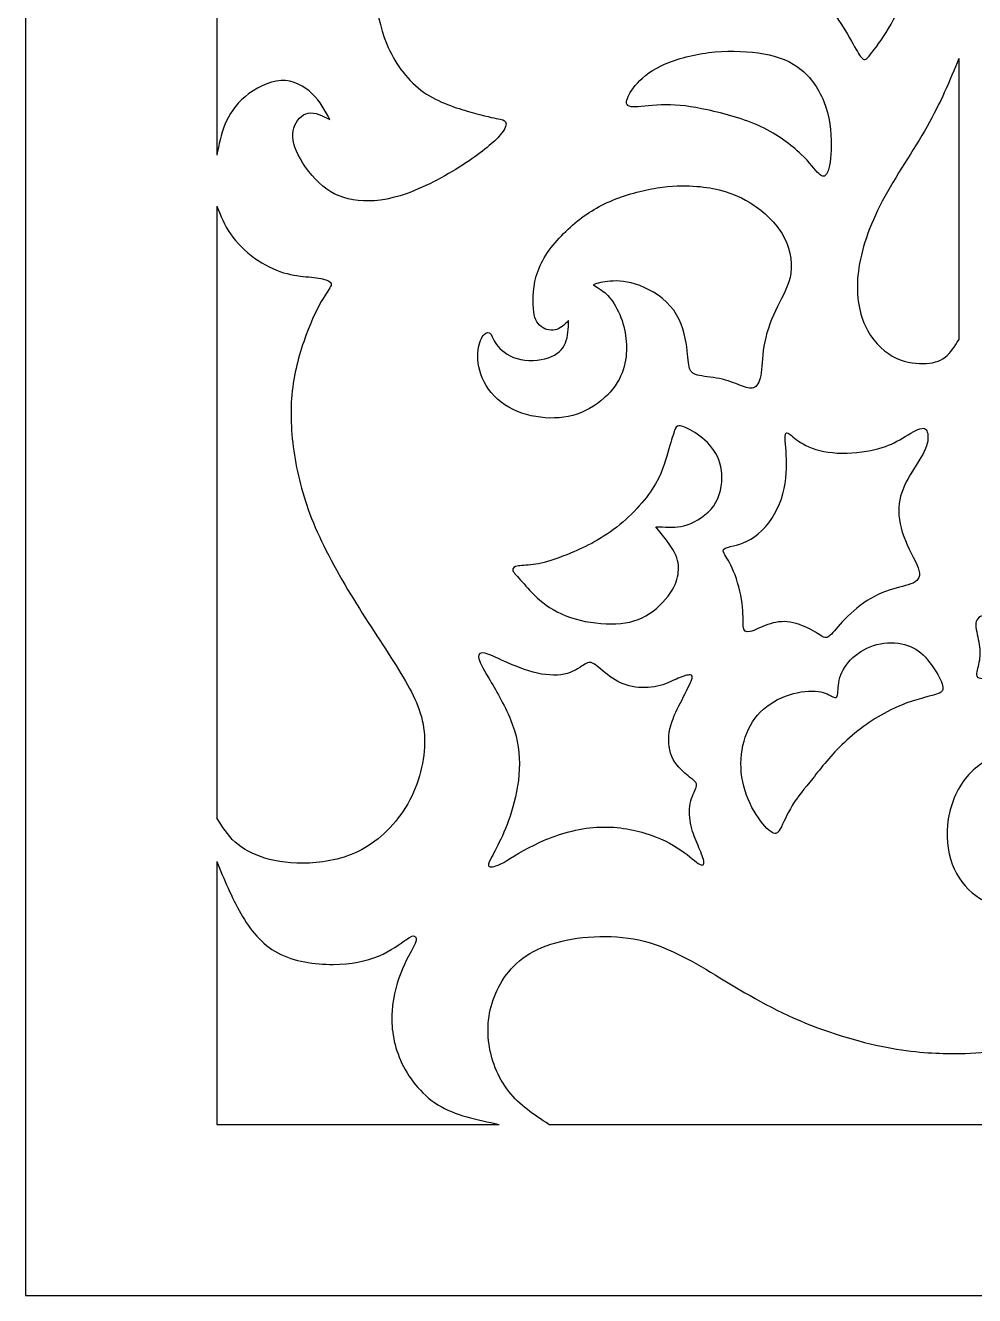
# Model space of a CAD drawing. Header units: millimetres. Extents: x 142 to 455, y 14 to 407.
# Drawn here: x 142.3 to 203.9, y 14.3 to 96.6 of the extents above; entities that cross this region are included whole.
import ezdxf

# ---------------------------------------------------------------- set-up
doc = ezdxf.new("R2010")
doc.units = ezdxf.units.MM
for name, color, linetype in [('Default', 7, 'Continuous'), ('DV1_Layer_1', 7, 'Continuous'), ('Layer_1', 7, 'Continuous')]:
    doc.layers.add(name, color=color, linetype=linetype)

# ---------------------------------------------------------------- blocks, each defined once
blk = doc.blocks.new('SE')
at = {"layer": 'DV1_Layer_1', "color": 7, "linetype": 'Continuous'}
for points, knots in [([(193.618, 98.438), (193.14, 98.837), (192.583, 99.266), (191.805, 99.587), (191.026, 99.908), (190.027, 100.123), (189.256, 100.23), (188.485, 100.337), (187.942, 100.337), (187.285, 100.494), (187.171, 100.651), (187.335, 100.915), (187.499, 101.179), (187.942, 101.551), (188.392, 101.986), (188.841, 102.422), (189.299, 102.922), (189.563, 103.5), (189.827, 104.078), (189.898, 104.735), (189.827, 105.278), (189.755, 105.82), (189.541, 106.249), (189.391, 106.556), (189.241, 106.863), (189.156, 107.049), (189.298, 107.227), (189.441, 107.405), (189.813, 107.577), (190.212, 107.862), (190.612, 108.148), (191.041, 108.548), (191.283, 108.962), (191.526, 109.376), (191.583, 109.805), (191.655, 110.618), (191.669, 111.004), (191.926, 111.311), (192.183, 111.618), (192.683, 111.847), (193.126, 111.982), (193.568, 112.118), (193.954, 112.161), (194.539, 111.918), (195.125, 111.675), (195.91, 111.147), (196.41, 110.661), (196.91, 110.176), (197.124, 109.733), (197.152, 109.476), (197.181, 109.219), (197.024, 109.148), (196.567, 109.076), (196.267, 109.076), (195.51, 108.905), (195.053, 108.734), (194.211, 108.148), (193.825, 107.734), (193.625, 107.22), (193.425, 106.706), (193.411, 106.092), (193.632, 105.635), (193.854, 105.178), (194.311, 104.878), (194.768, 104.578), (194.696, 105.149), (194.625, 105.72), (195.182, 106.52), (195.81, 106.749), (196.546, 106.627), (197.281, 106.506), (198.124, 106.035), (199.223, 104.707), (199.48, 103.85), (199.694, 101.594), (199.651, 100.194), (199.409, 99.073), (199.166, 97.952), (198.723, 97.109), (198.281, 96.381), (197.838, 95.653), (197.395, 95.039), (197.117, 94.703), (196.838, 94.368), (196.724, 94.311), (196.581, 94.432), (196.438, 94.553), (196.267, 94.853), (195.982, 95.36), (195.696, 95.867), (195.296, 96.581), (194.896, 97.124), (194.496, 97.666), (194.096, 98.038), (193.618, 98.438)], [0, 0, 0, 0, 0.028571, 0.028571, 0.028571, 0.057143, 0.057143, 0.057143, 0.085714, 0.085714, 0.114286, 0.114286, 0.114286, 0.142857, 0.142857, 0.142857, 0.171429, 0.171429, 0.171429, 0.2, 0.2, 0.2, 0.228571, 0.228571, 0.228571, 0.257143, 0.257143, 0.257143, 0.285714, 0.285714, 0.285714, 0.314286, 0.314286, 0.314286, 0.342857, 0.342857, 0.371429, 0.371429, 0.371429, 0.4, 0.4, 0.4, 0.428571, 0.428571, 0.428571, 0.457143, 0.457143, 0.457143, 0.485714, 0.485714, 0.485714, 0.514286, 0.514286, 0.542857, 0.542857, 0.571429, 0.571429, 0.6, 0.6, 0.6, 0.628571, 0.628571, 0.628571, 0.657143, 0.657143, 0.657143, 0.685714, 0.685714, 0.714286, 0.714286, 0.714286, 0.742857, 0.742857, 0.771429, 0.771429, 0.8, 0.8, 0.8, 0.828571, 0.828571, 0.828571, 0.857143, 0.857143, 0.857143, 0.885714, 0.885714, 0.885714, 0.914286, 0.914286, 0.914286, 0.942857, 0.942857, 0.942857, 1, 1, 1, 1]), ([(154.753, 105.563), (155.239, 104.607), (155.725, 103.65), (157.154, 101.908), (158.097, 101.122), (159.032, 100.601), (159.967, 100.08), (160.896, 99.823), (161.717, 99.723), (162.538, 99.623), (163.252, 99.68), (163.73, 99.708), (164.208, 99.737), (164.451, 99.737), (164.78, 99.437), (164.865, 99.137), (164.994, 98.402), (165.122, 97.667), (165.294, 96.495), (165.765, 95.36), (166.236, 94.225), (167.007, 93.125), (168.935, 91.655), (170.092, 91.283), (170.977, 91.026), (171.862, 90.769), (172.477, 90.626), (172.862, 90.548), (173.248, 90.469), (173.405, 90.455), (173.469, 90.32), (173.533, 90.184), (173.505, 89.927), (173.119, 89.477), (172.734, 89.027), (171.991, 88.385), (170.892, 87.663), (169.792, 86.942), (168.335, 86.142), (167.086, 85.693), (165.836, 85.243), (164.794, 85.143), (163.909, 85.236), (163.023, 85.328), (162.295, 85.614), (160.967, 86.699), (160.367, 87.499), (160.024, 88.185), (159.682, 88.87), (159.596, 89.441), (159.881, 90.412), (160.253, 90.812), (160.681, 90.891), (161.11, 90.969), (161.595, 90.726), (162.081, 90.484), (161.767, 91.069), (161.452, 91.655), (160.938, 92.147), (160.424, 92.64), (159.71, 93.04), (158.911, 93.004), (158.111, 92.968), (157.225, 92.497), (156.583, 91.955), (155.94, 91.412), (155.54, 90.798), (155.276, 90.155), (155.011, 89.513), (154.882, 88.841), (154.753, 88.17)], [0, 0, 0, 0, 0.038462, 0.038462, 0.076923, 0.076923, 0.076923, 0.115385, 0.115385, 0.115385, 0.153846, 0.153846, 0.153846, 0.192308, 0.192308, 0.230769, 0.230769, 0.230769, 0.269231, 0.269231, 0.269231, 0.307692, 0.307692, 0.346154, 0.346154, 0.346154, 0.384615, 0.384615, 0.384615, 0.423077, 0.423077, 0.423077, 0.461538, 0.461538, 0.461538, 0.5, 0.5, 0.5, 0.538462, 0.538462, 0.538462, 0.576923, 0.576923, 0.576923, 0.615385, 0.615385, 0.653846, 0.653846, 0.653846, 0.692308, 0.692308, 0.730769, 0.730769, 0.730769, 0.769231, 0.769231, 0.769231, 0.807692, 0.807692, 0.807692, 0.846154, 0.846154, 0.846154, 0.884615, 0.884615, 0.884615, 0.923077, 0.923077, 0.923077, 1, 1, 1, 1]), ([(186.557, 91.098), (187.628, 90.869), (188.927, 90.527), (190.019, 90.012), (191.112, 89.498), (191.997, 88.813), (192.597, 88.242), (193.197, 87.671), (193.511, 87.213), (193.754, 86.978), (193.997, 86.742), (194.168, 86.728), (194.311, 87.035), (194.453, 87.342), (194.568, 87.971), (194.568, 89.655), (194.453, 90.712), (194.089, 91.64), (193.725, 92.568), (193.111, 93.368), (192.383, 93.889), (191.655, 94.411), (190.812, 94.654), (188.856, 94.925), (187.742, 94.953), (186.621, 94.811), (185.5, 94.668), (184.372, 94.353), (183.551, 93.961), (182.73, 93.568), (182.216, 93.097), (181.866, 92.676), (181.516, 92.255), (181.33, 91.883), (181.287, 91.398), (181.43, 91.283), (182.315, 91.298), (183.058, 91.426), (183.85, 91.433), (184.643, 91.441), (185.486, 91.326), (186.557, 91.098)], [0, 0, 0, 0, 0.0625, 0.0625, 0.0625, 0.125, 0.125, 0.125, 0.1875, 0.1875, 0.1875, 0.25, 0.25, 0.25, 0.3125, 0.3125, 0.375, 0.375, 0.375, 0.4375, 0.4375, 0.4375, 0.5, 0.5, 0.5625, 0.5625, 0.5625, 0.625, 0.625, 0.625, 0.6875, 0.6875, 0.6875, 0.75, 0.75, 0.8125, 0.8125, 0.875, 0.875, 0.875, 1, 1, 1, 1]), ([(202.834, 94.425), (202.244, 92.997), (201.655, 91.569), (200.775, 90.02), (199.894, 88.47), (198.723, 86.799), (197.874, 85.186), (197.024, 83.572), (196.495, 82.016), (196.324, 80.638), (196.153, 79.26), (196.339, 78.06), (196.76, 77.132), (197.181, 76.204), (197.838, 75.547), (198.523, 75.161), (199.209, 74.776), (199.923, 74.661), (201.108, 74.676), (201.579, 74.804), (201.945, 75.083), (202.312, 75.361), (202.573, 75.79), (202.834, 76.218)], [0, 0, 0, 0, 0.111111, 0.111111, 0.111111, 0.222222, 0.222222, 0.222222, 0.333333, 0.333333, 0.333333, 0.444444, 0.444444, 0.444444, 0.555556, 0.555556, 0.555556, 0.666667, 0.666667, 0.777778, 0.777778, 0.777778, 1, 1, 1, 1]), ([(185.629, 86.164), (185, 86.2), (184.229, 86.2), (183.28, 86.05), (182.33, 85.9), (181.202, 85.6), (180.231, 85.179), (179.26, 84.758), (178.446, 84.215), (177.66, 83.508), (176.875, 82.801), (176.118, 81.93), (175.29, 80.102), (175.218, 79.145), (175.247, 78.474), (175.275, 77.803), (175.404, 77.417), (175.668, 77.16), (175.932, 76.903), (176.332, 76.775), (176.668, 76.846), (177.003, 76.918), (177.275, 77.189), (177.546, 77.46), (177.532, 76.946), (177.517, 76.432), (177.339, 76.004), (177.16, 75.575), (176.475, 74.89), (174.847, 74.804), (173.576, 75.175), (173.119, 75.59), (172.876, 75.911), (172.634, 76.232), (172.605, 76.461), (172.405, 76.703), (172.234, 76.718), (172.07, 76.554), (171.905, 76.389), (171.748, 76.047), (171.691, 75.547), (171.634, 75.047), (171.677, 74.39), (171.955, 73.74), (172.234, 73.091), (172.748, 72.448), (173.419, 71.998), (174.09, 71.548), (174.919, 71.291), (175.732, 71.191), (176.546, 71.091), (177.346, 71.149), (178.096, 71.405), (178.845, 71.663), (179.545, 72.12), (180.059, 72.634), (180.573, 73.148), (180.902, 73.719), (181.087, 74.276), (181.273, 74.833), (181.316, 75.376), (181.273, 76.432), (181.187, 76.946), (181.009, 77.46), (180.83, 77.974), (180.559, 78.488), (180.286, 78.843), (180.014, 79.197), (179.739, 79.391), (179.547, 79.52), (179.354, 79.648), (179.242, 79.711), (179.131, 79.774), (179.445, 79.874), (179.759, 79.974), (180.245, 80.009), (180.73, 80.045), (181.387, 80.016), (182.158, 79.724), (182.929, 79.431), (183.815, 78.874), (184.9, 77.375), (185.1, 76.432), (185.3, 75.061), (185.3, 74.633), (185.471, 74.09), (185.643, 73.976), (186.414, 73.819), (187.014, 73.776), (188.042, 73.533), (188.47, 73.333), (188.813, 73.205), (189.156, 73.076), (189.413, 73.019), (189.612, 73.14), (189.812, 73.262), (189.955, 73.562), (190.027, 74.076), (190.098, 74.59), (190.098, 75.318), (190.255, 76.082), (190.412, 76.846), (190.726, 77.646), (191.44, 79.088), (191.84, 79.731), (191.947, 80.53), (192.055, 81.33), (191.869, 82.287), (190.855, 83.943), (190.027, 84.643), (189.284, 85.1), (188.542, 85.557), (187.885, 85.771), (187.313, 85.914), (186.742, 86.057), (186.257, 86.128), (185.629, 86.164)], [0, 0, 0, 0, 0.022727, 0.022727, 0.022727, 0.045455, 0.045455, 0.045455, 0.068182, 0.068182, 0.068182, 0.090909, 0.090909, 0.113636, 0.113636, 0.113636, 0.136364, 0.136364, 0.136364, 0.159091, 0.159091, 0.159091, 0.181818, 0.181818, 0.181818, 0.204545, 0.204545, 0.204545, 0.227273, 0.25, 0.25, 0.272727, 0.272727, 0.272727, 0.295455, 0.295455, 0.318182, 0.318182, 0.318182, 0.340909, 0.340909, 0.340909, 0.363636, 0.363636, 0.363636, 0.386364, 0.386364, 0.386364, 0.409091, 0.409091, 0.409091, 0.431818, 0.431818, 0.431818, 0.454545, 0.454545, 0.454545, 0.477273, 0.477273, 0.477273, 0.5, 0.5, 0.522727, 0.522727, 0.522727, 0.545455, 0.545455, 0.545455, 0.568182, 0.568182, 0.568182, 0.590909, 0.590909, 0.590909, 0.613636, 0.613636, 0.613636, 0.636364, 0.636364, 0.636364, 0.659091, 0.659091, 0.681818, 0.681818, 0.704545, 0.704545, 0.727273, 0.727273, 0.75, 0.75, 0.772727, 0.772727, 0.772727, 0.795455, 0.795455, 0.795455, 0.818182, 0.818182, 0.818182, 0.840909, 0.840909, 0.840909, 0.863636, 0.863636, 0.886364, 0.886364, 0.886364, 0.909091, 0.909091, 0.931818, 0.931818, 0.931818, 0.954545, 0.954545, 0.954545, 1, 1, 1, 1]), ([(154.753, 84.872), (154.996, 84.258), (155.24, 83.643), (155.64, 83.065), (156.04, 82.487), (156.597, 81.944), (157.204, 81.509), (157.811, 81.073), (158.468, 80.745), (159.075, 80.559), (159.682, 80.373), (160.239, 80.331), (160.71, 80.281), (161.181, 80.231), (161.567, 80.173), (162.081, 80.016), (162.209, 79.916), (162.095, 79.545), (161.852, 79.274), (161.181, 78.089), (160.753, 77.175), (160.382, 76.089), (160.01, 75.004), (159.696, 73.747), (159.596, 72.405), (159.496, 71.063), (159.61, 69.635), (160.139, 66.779), (160.553, 65.351), (161.26, 63.766), (161.966, 62.181), (162.966, 60.438), (163.987, 58.811), (165.008, 57.183), (166.051, 55.669), (166.829, 54.355), (167.607, 53.042), (168.635, 50.814), (167.95, 47.729), (167.257, 46.409), (166.565, 45.088), (165.522, 43.988), (163.18, 42.631), (161.881, 42.374), (160.753, 42.317), (159.625, 42.26), (158.668, 42.403), (157.868, 42.646), (157.068, 42.888), (156.426, 43.231), (155.933, 43.681), (155.44, 44.131), (155.096, 44.688), (154.753, 45.245)], [0, 0, 0, 0, 0.047619, 0.047619, 0.047619, 0.095238, 0.095238, 0.095238, 0.142857, 0.142857, 0.142857, 0.190476, 0.190476, 0.190476, 0.238095, 0.238095, 0.285714, 0.285714, 0.333333, 0.333333, 0.380952, 0.380952, 0.380952, 0.428571, 0.428571, 0.428571, 0.47619, 0.47619, 0.52381, 0.52381, 0.52381, 0.571429, 0.571429, 0.571429, 0.619048, 0.619048, 0.619048, 0.666667, 0.714286, 0.714286, 0.714286, 0.761905, 0.761905, 0.809524, 0.809524, 0.809524, 0.857143, 0.857143, 0.857143, 0.904762, 0.904762, 0.904762, 1, 1, 1, 1]), ([(177.217, 62.209), (178.046, 62.523), (179.188, 63.009), (180.266, 63.78), (181.344, 64.551), (182.358, 65.608), (183.586, 67.479), (183.801, 68.293), (183.979, 68.921), (184.158, 69.549), (184.3, 69.992), (184.393, 70.263), (184.486, 70.534), (184.572, 70.735), (185.171, 70.534), (185.571, 70.299), (185.971, 70.063), (186.471, 69.692), (186.835, 69.221), (187.199, 68.75), (187.428, 68.178), (187.471, 67.507), (187.513, 66.836), (187.371, 66.065), (186.528, 64.865), (185.828, 64.437), (184.643, 64.037), (184.158, 64.066), (183.836, 64.08), (183.515, 64.094), (183.358, 64.094), (183.201, 64.094), (183.672, 63.509), (184.143, 62.923), (184.657, 61.952), (184.743, 61.181), (184.486, 60.324), (184.136, 59.81), (183.786, 59.296), (183.215, 58.696), (182.558, 58.325), (181.901, 57.954), (181.159, 57.811), (180.302, 57.811), (179.445, 57.811), (178.474, 57.954), (177.66, 58.232), (176.846, 58.511), (176.189, 58.925), (175.69, 59.346), (175.19, 59.767), (174.847, 60.196), (174.247, 60.867), (173.99, 61.11), (173.933, 61.274), (173.876, 61.438), (174.019, 61.524), (174.561, 61.61), (174.961, 61.61), (175.418, 61.681), (175.875, 61.752), (176.389, 61.895), (177.217, 62.209)], [0, 0, 0, 0, 0.04, 0.04, 0.04, 0.08, 0.08, 0.12, 0.12, 0.12, 0.16, 0.16, 0.16, 0.2, 0.24, 0.24, 0.24, 0.28, 0.28, 0.28, 0.32, 0.32, 0.32, 0.36, 0.36, 0.4, 0.4, 0.44, 0.44, 0.44, 0.48, 0.48, 0.48, 0.52, 0.52, 0.56, 0.6, 0.6, 0.6, 0.64, 0.64, 0.64, 0.68, 0.68, 0.68, 0.72, 0.72, 0.72, 0.76, 0.76, 0.76, 0.8, 0.8, 0.84, 0.84, 0.84, 0.88, 0.88, 0.92, 0.92, 0.92, 1, 1, 1, 1]), ([(197.395, 69.107), (196.71, 68.95), (195.781, 68.835), (194.139, 68.921), (193.425, 69.121), (192.411, 69.621), (192.112, 69.92), (191.905, 70.077), (191.698, 70.235), (191.583, 70.249), (191.576, 69.935), (191.569, 69.621), (191.769, 68.335), (191.569, 66.45), (190.855, 64.708), (190.241, 63.908), (189.591, 63.452), (188.941, 62.995), (188.256, 62.88), (187.542, 62.681), (187.513, 62.595), (187.628, 62.374), (187.742, 62.152), (187.999, 61.795), (188.242, 61.21), (188.484, 60.624), (188.942, 58.996), (188.827, 57.968), (188.863, 57.661), (188.899, 57.354), (189.156, 57.154), (190.012, 57.611), (190.462, 57.768), (190.912, 57.925), (191.383, 58.011), (191.904, 57.925), (192.426, 57.84), (192.997, 57.583), (193.797, 57.126), (194.025, 56.926), (194.218, 56.926), (194.411, 56.926), (194.568, 57.126), (194.882, 57.49), (195.196, 57.854), (195.667, 58.382), (196.231, 58.839), (196.795, 59.296), (197.452, 59.682), (198.081, 59.917), (198.709, 60.153), (199.309, 60.239), (199.723, 60.396), (200.137, 60.553), (200.365, 60.781), (200.251, 61.26), (200.137, 61.738), (199.68, 62.466), (199.373, 63.202), (199.066, 63.937), (198.909, 64.68), (198.944, 65.351), (198.98, 66.022), (199.209, 66.622), (199.551, 67.236), (199.894, 67.85), (200.351, 68.478), (200.837, 69.492), (200.865, 69.878), (200.815, 70.142), (200.765, 70.406), (200.637, 70.549), (200.315, 70.449), (199.994, 70.349), (199.48, 70.006), (199.002, 69.735), (198.523, 69.464), (198.081, 69.263), (197.395, 69.107)], [0, 0, 0, 0, 0.032258, 0.032258, 0.064516, 0.064516, 0.096774, 0.096774, 0.096774, 0.129032, 0.129032, 0.129032, 0.16129, 0.193548, 0.193548, 0.225806, 0.225806, 0.225806, 0.258065, 0.258065, 0.290323, 0.290323, 0.290323, 0.322581, 0.322581, 0.322581, 0.354839, 0.387097, 0.387097, 0.387097, 0.419355, 0.451613, 0.451613, 0.451613, 0.483871, 0.483871, 0.483871, 0.516129, 0.516129, 0.548387, 0.548387, 0.548387, 0.580645, 0.580645, 0.580645, 0.612903, 0.612903, 0.612903, 0.645161, 0.645161, 0.645161, 0.677419, 0.677419, 0.677419, 0.709677, 0.709677, 0.709677, 0.741935, 0.741935, 0.741935, 0.774194, 0.774194, 0.774194, 0.806452, 0.806452, 0.806452, 0.83871, 0.83871, 0.870968, 0.870968, 0.870968, 0.903226, 0.903226, 0.903226, 0.935484, 0.935484, 0.935484, 1, 1, 1, 1]), ([(217.38, 55.119), (217.63, 53.956), (217.701, 52.642), (217.301, 49.743), (216.83, 48.158), (216.238, 46.93), (215.645, 45.702), (214.931, 44.83), (214.031, 44.252), (213.132, 43.674), (212.046, 43.388), (211.097, 43.352), (210.147, 43.317), (209.333, 43.531), (208.798, 43.752), (208.262, 43.974), (208.005, 44.202), (207.884, 44.474), (207.762, 44.745), (207.777, 45.059), (207.905, 45.309), (208.034, 45.559), (208.277, 45.744), (208.519, 45.93), (207.948, 46.073), (207.377, 46.216), (206.82, 46.009), (206.263, 45.802), (205.72, 45.245), (205.499, 44.588), (205.278, 43.931), (205.378, 43.174), (205.677, 42.51), (205.977, 41.846), (206.477, 41.275), (206.72, 40.796), (206.963, 40.318), (206.948, 39.932), (206.834, 39.697), (206.72, 39.461), (206.292, 39.29), (204.835, 39.633), (204.171, 40.047), (203.507, 40.461), (202.907, 41.118), (202.529, 41.939), (202.151, 42.76), (201.993, 43.745), (202.207, 45.83), (202.579, 46.93), (203.878, 48.586), (204.807, 49.143), (206.763, 49.814), (207.791, 49.929), (208.676, 49.907), (209.562, 49.886), (210.304, 49.728), (210.868, 49.336), (211.432, 48.943), (211.818, 48.315), (212.204, 47.687), (212.246, 48.543), (212.289, 49.4), (211.954, 50.307), (211.618, 51.214), (210.904, 52.17), (209.912, 52.82), (208.919, 53.47), (207.648, 53.813), (205.649, 54.198), (204.921, 54.241), (204.078, 54.312), (203.964, 54.341), (203.971, 54.534), (203.978, 54.726), (204.107, 55.084), (204.164, 55.455), (204.221, 55.826), (204.207, 56.212), (204.05, 57.068), (203.907, 57.54), (203.942, 57.854), (203.978, 58.168), (204.192, 58.325), (204.635, 58.411), (205.078, 58.496), (205.749, 58.511), (207.305, 58.925), (208.191, 59.325), (208.94, 59.632), (209.69, 59.939), (210.304, 60.153), (211.747, 60.296), (212.575, 60.224), (213.467, 59.882), (214.36, 59.539), (215.317, 58.925), (216.009, 58.111), (216.702, 57.297), (217.13, 56.283), (217.38, 55.119)], [0, 0, 0, 0, 0.026316, 0.026316, 0.052632, 0.052632, 0.052632, 0.078947, 0.078947, 0.078947, 0.105263, 0.105263, 0.105263, 0.131579, 0.131579, 0.131579, 0.157895, 0.157895, 0.157895, 0.184211, 0.184211, 0.184211, 0.210526, 0.210526, 0.210526, 0.236842, 0.236842, 0.236842, 0.263158, 0.263158, 0.263158, 0.289474, 0.289474, 0.289474, 0.315789, 0.315789, 0.315789, 0.342105, 0.342105, 0.342105, 0.368421, 0.394737, 0.394737, 0.394737, 0.421053, 0.421053, 0.421053, 0.447368, 0.447368, 0.473684, 0.473684, 0.5, 0.5, 0.526316, 0.526316, 0.526316, 0.552632, 0.552632, 0.552632, 0.578947, 0.578947, 0.578947, 0.605263, 0.605263, 0.605263, 0.631579, 0.631579, 0.631579, 0.657895, 0.657895, 0.684211, 0.684211, 0.710526, 0.710526, 0.710526, 0.736842, 0.736842, 0.736842, 0.763158, 0.763158, 0.789474, 0.789474, 0.789474, 0.815789, 0.815789, 0.815789, 0.842105, 0.842105, 0.868421, 0.868421, 0.868421, 0.894737, 0.894737, 0.921053, 0.921053, 0.921053, 0.947368, 0.947368, 0.947368, 1, 1, 1, 1]), ([(173.94, 45.959), (174.176, 46.801), (174.362, 47.801), (174.362, 48.765), (174.362, 49.728), (174.176, 50.657), (173.783, 51.621), (173.39, 52.584), (172.791, 53.584), (172.377, 54.291), (171.963, 54.998), (171.734, 55.412), (171.706, 55.655), (171.677, 55.897), (171.848, 55.969), (172.134, 55.905), (172.419, 55.841), (172.819, 55.64), (174.004, 55.112), (174.79, 54.784), (175.525, 54.619), (176.261, 54.455), (176.946, 54.455), (177.467, 54.605), (177.989, 54.755), (178.346, 55.055), (178.603, 55.205), (178.86, 55.355), (179.017, 55.355), (179.559, 54.969), (179.945, 54.584), (180.83, 53.998), (181.33, 53.798), (182.415, 53.641), (183.001, 53.684), (183.958, 53.941), (184.329, 54.155), (184.986, 54.441), (185.272, 54.512), (185.585, 54.498), (185.614, 54.412), (185.357, 53.784), (185.071, 53.241), (184.793, 52.699), (184.515, 52.156), (184.243, 51.613), (184.115, 51.014), (183.986, 50.414), (184.001, 49.757), (184.457, 48.7), (184.9, 48.3), (185.486, 47.801), (185.629, 47.701), (185.728, 47.608), (185.828, 47.515), (185.886, 47.429), (185.807, 47.208), (185.728, 46.987), (185.514, 46.63), (185.429, 46.18), (185.343, 45.73), (185.386, 45.187), (185.493, 44.716), (185.6, 44.245), (185.771, 43.845), (185.935, 43.46), (186.1, 43.074), (186.257, 42.703), (186.343, 42.217), (186.271, 42.103), (186.035, 42.239), (185.8, 42.374), (185.4, 42.76), (184.815, 43.16), (184.229, 43.559), (183.458, 43.974), (182.487, 44.267), (181.516, 44.559), (180.345, 44.731), (179.138, 44.623), (177.932, 44.516), (176.689, 44.131), (175.675, 43.667), (174.661, 43.203), (173.876, 42.66), (173.341, 42.367), (172.805, 42.074), (172.519, 42.032), (172.405, 42.089), (172.291, 42.146), (172.348, 42.303), (172.498, 42.596), (172.648, 42.888), (172.891, 43.317), (173.155, 43.874), (173.419, 44.431), (173.705, 45.116), (173.94, 45.959)], [0, 0, 0, 0, 0.027027, 0.027027, 0.027027, 0.054054, 0.054054, 0.054054, 0.081081, 0.081081, 0.081081, 0.108108, 0.108108, 0.108108, 0.135135, 0.135135, 0.135135, 0.162162, 0.162162, 0.189189, 0.189189, 0.189189, 0.216216, 0.216216, 0.216216, 0.243243, 0.243243, 0.243243, 0.27027, 0.27027, 0.297297, 0.297297, 0.324324, 0.324324, 0.351351, 0.351351, 0.378378, 0.378378, 0.405405, 0.405405, 0.432432, 0.432432, 0.459459, 0.459459, 0.459459, 0.486486, 0.486486, 0.486486, 0.513514, 0.513514, 0.540541, 0.540541, 0.567568, 0.567568, 0.567568, 0.594595, 0.594595, 0.594595, 0.621622, 0.621622, 0.621622, 0.648649, 0.648649, 0.648649, 0.675676, 0.675676, 0.675676, 0.702703, 0.702703, 0.72973, 0.72973, 0.72973, 0.756757, 0.756757, 0.756757, 0.783784, 0.783784, 0.783784, 0.810811, 0.810811, 0.810811, 0.837838, 0.837838, 0.837838, 0.864865, 0.864865, 0.864865, 0.891892, 0.891892, 0.891892, 0.918919, 0.918919, 0.918919, 0.945946, 0.945946, 0.945946, 1, 1, 1, 1]), ([(193.368, 47.808), (193.911, 48.486), (194.553, 49.329), (195.417, 50.136), (196.281, 50.942), (197.367, 51.713), (198.38, 52.22), (199.394, 52.727), (200.337, 52.97), (200.901, 53.12), (201.465, 53.27), (201.651, 53.327), (201.743, 53.456), (201.836, 53.584), (201.836, 53.784), (201.643, 54.191), (201.451, 54.598), (201.065, 55.212), (200.665, 55.648), (200.266, 56.083), (199.851, 56.34), (199.316, 56.476), (198.78, 56.611), (198.123, 56.626), (197.524, 56.476), (196.924, 56.326), (196.381, 56.012), (195.967, 55.626), (195.553, 55.241), (195.267, 54.784), (195.132, 54.334), (194.996, 53.884), (195.01, 53.441), (194.975, 53.22), (194.939, 52.999), (194.853, 52.999), (194.668, 53.091), (194.482, 53.184), (194.196, 53.37), (193.225, 53.499), (192.54, 53.441), (191.855, 53.22), (191.169, 52.999), (189.798, 52.228), (189.113, 50.942), (188.913, 50.214), (188.713, 49.486), (188.656, 48.672), (188.777, 47.879), (188.899, 47.087), (189.198, 46.316), (189.563, 45.687), (189.927, 45.059), (190.355, 44.573), (190.641, 44.359), (190.926, 44.145), (191.069, 44.202), (191.262, 44.538), (191.455, 44.873), (191.698, 45.487), (192.04, 46.051), (192.383, 46.616), (192.826, 47.13), (193.368, 47.808)], [0, 0, 0, 0, 0.043478, 0.043478, 0.043478, 0.086957, 0.086957, 0.086957, 0.130435, 0.130435, 0.130435, 0.173913, 0.173913, 0.173913, 0.217391, 0.217391, 0.217391, 0.26087, 0.26087, 0.26087, 0.304348, 0.304348, 0.304348, 0.347826, 0.347826, 0.347826, 0.391304, 0.391304, 0.391304, 0.434783, 0.434783, 0.434783, 0.478261, 0.478261, 0.478261, 0.521739, 0.521739, 0.521739, 0.565217, 0.565217, 0.608696, 0.608696, 0.608696, 0.652174, 0.695652, 0.695652, 0.695652, 0.73913, 0.73913, 0.73913, 0.782609, 0.782609, 0.782609, 0.826087, 0.826087, 0.826087, 0.869565, 0.869565, 0.869565, 0.913043, 0.913043, 0.913043, 1, 1, 1, 1]), ([(154.753, 42.417), (154.753, 42.417), (154.753, 25.397), (154.753, 25.397), (173.048, 25.397), (173.048, 25.397)], [0, 0, 0, 0, 0.333333, 0.333333, 1, 1, 1, 1]), ([(154.753, 42.417), (155.225, 41.261), (155.697, 40.104), (156.304, 39.054), (156.911, 38.005), (157.654, 37.062), (158.703, 36.498), (159.753, 35.934), (161.11, 35.748), (162.281, 35.755), (163.452, 35.763), (164.437, 35.963), (165.236, 36.298), (166.036, 36.634), (166.65, 37.105), (167.364, 37.605), (167.464, 37.634), (167.557, 37.591), (167.65, 37.548), (167.736, 37.433), (167.6, 37.105), (167.464, 36.777), (167.107, 36.234), (166.786, 35.477), (166.465, 34.72), (166.179, 33.749), (166.108, 32.728), (166.036, 31.707), (166.179, 30.636), (166.657, 29.551), (167.136, 28.466), (167.95, 27.366), (169.071, 26.672), (170.192, 25.977), (171.62, 25.687), (173.048, 25.397)], [0, 0, 0, 0, 0.076923, 0.076923, 0.076923, 0.153846, 0.153846, 0.153846, 0.230769, 0.230769, 0.230769, 0.307692, 0.307692, 0.307692, 0.384615, 0.384615, 0.461538, 0.461538, 0.461538, 0.538462, 0.538462, 0.538462, 0.615385, 0.615385, 0.615385, 0.692308, 0.692308, 0.692308, 0.769231, 0.769231, 0.769231, 0.846154, 0.846154, 0.846154, 1, 1, 1, 1]), ([(176.261, 25.397), (175.318, 26.016), (174.376, 26.634), (172.962, 28.437), (172.491, 29.622), (172.234, 32.007), (172.448, 33.207), (173.59, 35.391), (174.519, 36.377), (176.097, 36.962), (177.674, 37.548), (179.902, 37.733), (181.759, 37.405), (183.615, 37.077), (185.1, 36.234), (188.37, 34.278), (190.155, 33.164), (192.147, 32.279), (194.139, 31.393), (196.339, 30.736), (198.145, 30.386), (199.951, 30.036), (201.365, 29.994), (202.464, 29.986), (203.564, 29.979), (204.35, 30.008), (205.242, 30.201), (206.134, 30.393), (207.134, 30.75), (207.705, 31.007), (208.276, 31.264), (208.419, 31.422), (208.555, 31.507), (208.691, 31.593), (208.819, 31.607), (208.869, 31.486), (208.919, 31.364), (208.89, 31.107), (208.94, 30.651), (208.991, 30.194), (209.119, 29.537), (209.362, 28.858), (209.605, 28.18), (209.962, 27.48), (210.44, 26.981), (210.918, 26.481), (211.518, 26.181), (212.103, 25.95), (212.689, 25.72), (213.26, 25.559), (213.831, 25.397)], [0, 0, 0, 0, 0.052632, 0.052632, 0.105263, 0.105263, 0.157895, 0.157895, 0.210526, 0.210526, 0.210526, 0.263158, 0.263158, 0.263158, 0.315789, 0.315789, 0.368421, 0.368421, 0.368421, 0.421053, 0.421053, 0.421053, 0.473684, 0.473684, 0.473684, 0.526316, 0.526316, 0.526316, 0.578947, 0.578947, 0.578947, 0.631579, 0.631579, 0.631579, 0.684211, 0.684211, 0.684211, 0.736842, 0.736842, 0.736842, 0.789474, 0.789474, 0.789474, 0.842105, 0.842105, 0.842105, 0.894737, 0.894737, 0.894737, 1, 1, 1, 1])]:
    blk.add_open_spline(points, degree=3, knots=knots, dxfattribs=at)
for points in [[(154.753, 105.563), (154.753, 105.563), (154.753, 88.17), (154.753, 88.17)], [(202.834, 94.425), (202.834, 94.425), (202.834, 76.218), (202.834, 76.218)], [(154.753, 84.872), (154.753, 84.872), (154.753, 45.245), (154.753, 45.245)], [(176.261, 25.397), (176.261, 25.397), (213.831, 25.397), (213.831, 25.397)]]:
    blk.add_open_spline(points, degree=3, dxfattribs=at)
at = {"layer": 'Layer_1', "color": 7, "linetype": 'Continuous'}
for p, q in [((142.348, 394.25), (142.348, 14.306)), ((142.348, 14.306), (454.96, 14.306))]:
    blk.add_line(p, q, dxfattribs=at)

msp = doc.modelspace()

# ---------------------------------------------------------------- block references
at = {"layer": 'Default'}
msp.add_blockref('SE', (0, 0), dxfattribs=at)

doc.saveas('drawing.dxf')
